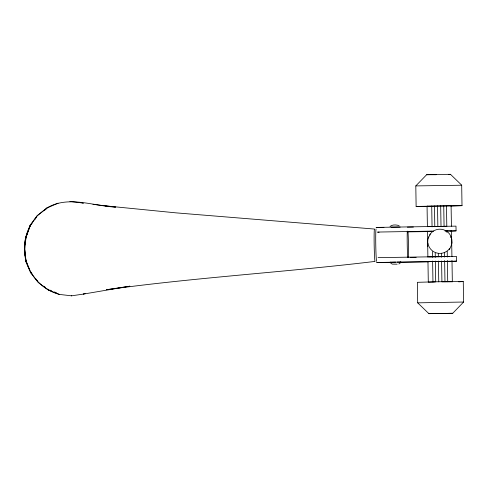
<?xml version="1.0" encoding="UTF-8"?>
<svg xmlns="http://www.w3.org/2000/svg" width="488" height="488" viewBox="0 0 488 488"><rect width="100%" height="100%" fill="white"/><g stroke="black" fill="none" stroke-linecap="round" stroke-linejoin="round"><path stroke-width="0.73" d="M26.041 261.483L24.62 249.289L24.699 246.251L26.004 237.125L30.372 225.224L26.004 237.125C19.63 261.367 34.99 288.329 59.56 294.392M25.15 255.419L24.699 246.251M24.62 249.289L26.004 237.577M450.875 206.052L462.008 205.686L461.691 185.159L450.485 174.332L440.158 174.387L426.64 174.722L415.806 185.904L416.124 206.436L427.189 206.442M416.124 206.436L462.026 205.619M426.64 174.722L436.205 174.716M446.123 226.273L427.397 226.67L427.061 206.204L451.095 205.814L451.43 226.243M427.464 231.428L432.13 231.227M428.385 238.016L430.148 234.075L432.35 231.8A12.121 12.121 0 0 1 449.381 233.758C451.504 236.613 452.474 240.322 451.711 243.823M427.677 244.214L427.842 239.907L428.61 236.839M429.946 235.112L430.148 234.075M417.704 302.841L463.6 302.029L463.264 281.564L437.346 281.765L417.38 282.314L417.704 302.841L428.903 313.668L452.754 313.278L463.6 302.029M450.485 174.332L448.612 174.454M428.903 313.668L452.754 313.278M450.784 237.65L451.01 236.473M461.678 185.226L415.806 185.904M449.393 249.722L451.156 245.751L451.931 242.682M452.333 281.796L451.992 260.494M463.264 281.564L458.647 281.826M26.01 237.174L27.06 234.307M29.988 225.901L37.362 215.696L46.897 208.047L58.066 203.167M27.877 231.605L28.664 229.58M29.195 228.231L29.981 226.212M30.762 225.017L32.055 223.242M34.654 219.704L36.386 217.343M390.022 226.469C392.358 224.413 396.286 224.748 399.111 225.627M400.416 262.831L398.849 263.996M44.646 210.23L46.354 208.864M46.555 208.321L47.208 207.912M83.448 294.063L84.839 293.453M71.4 295.85L83.692 294.044L85.089 293.434M83.692 294.044L129.863 286.188L127.673 286.523M126.209 286.743L106.476 289.732C195.664 277.452 285.669 272.17 375.052 261.409A16.177 0.61 89 0 1 374.174 245.074A16.177 0.61 89 0 1 374.522 229.061L175.894 212.847L105.103 205.82M400.209 227.072L391.15 227.158M383.928 227.469L376.089 227.414L455.987 226.133L456.066 230.855L450.942 231.208M378.084 257.634L456.481 256.426L456.561 261.147L451.437 261.507M451.083 231.062L451.51 231.001L445.52 231.001M451.577 261.354L452.004 261.293L427.97 261.69L428.293 282.186L435.015 281.936M400.197 262.111L401.014 262.068L397.086 262.074M428.714 256.92L449.54 256.548M377.663 232.062L433.612 231.092M397.14 264.197L392.224 264.106L390.613 262.983M395.664 262.093L389.997 262.245L390.656 262.263M407.346 227.158L413.397 227.072M444.958 230.928L456.066 230.855M407.419 231.879L427.848 231.586M410.109 257.42L416.16 257.335M400.349 262.288L428.342 261.879M452.339 281.759L441.927 281.814L441.585 260.976M390.205 262.428L376.669 262.483L456.561 261.147M377.675 232.215L379.127 232.215M427.055 206.241L427.866 206.265M92.97 204.319L115.601 207.113C92.83 206.003 68.247 195.298 46.958 207.931L37.112 215.714L30.122 225.249L27.615 231.367A46.83 46.232 85.1 0 0 24.9 255.444L25.925 261.818L30.5 272.511L38.204 282.497L48.3 289.988L59.31 294.416L71.651 295.826M69.857 201.404L82.271 202.965M81.77 202.764L82.521 202.941M82.204 202.813L83.533 203.35M49.63 290.018L51.673 290.842M54.394 291.934L56.437 292.757M47.665 289.122L48.269 289.469M47.885 289.579L48.55 289.97M43.719 286.145L45.415 287.42M32.007 274.006L30.732 272.255M35.618 278.624L37.423 280.935M30.75 272.487L31.159 273.152M26.193 261.647L28.194 266.32M28.78 267.68L29.67 269.772M26.016 260.97L26.175 261.8M24.65 249.313L24.803 252.375M451.504 230.787L451.925 256.694M446.471 205.802L446.807 226.304M446.874 230.342L446.91 232.379M447.221 251.369L447.313 257.048M447.368 260.482L447.716 281.747M443.738 205.826L444.074 226.572M444.507 252.912L444.574 257.146M444.629 260.507L444.977 281.771M440.682 205.869L441.018 226.432M441.463 253.711L441.524 257.255M437.516 205.924L437.852 226.487M438.303 253.766L438.352 256.841M438.419 261.025L438.761 281.863M434.46 205.979L434.802 226.725M435.229 253.065L435.296 257.298M435.363 261.031L435.705 281.924M431.715 206.04L432.057 226.865M432.459 251.607L432.557 257.286M432.618 261.031L432.96 281.985M427.464 231.214L427.885 257.121M427.738 246.428A12.121 12.121 0 0 1 427.647 240.773M449.619 248.514A12.121 12.121 0 0 1 427.891 243.073M25.095 254.638A46.25 45.658 85.1 0 1 24.919 253.132M26.236 236.637A46.25 45.658 85.1 0 1 26.651 235.179M26.87 234.46A46.25 45.658 85.1 0 1 27.609 232.312M376.651 261.379A16.177 0.61 89 0 1 375.766 245.037A16.177 0.61 89 0 1 376.12 229.031M407.681 257.408A16.177 0.61 89 0 1 407.285 231.135M407.968 231.324A16.177 0.61 89 0 1 408.432 257.615"/></g></svg>
